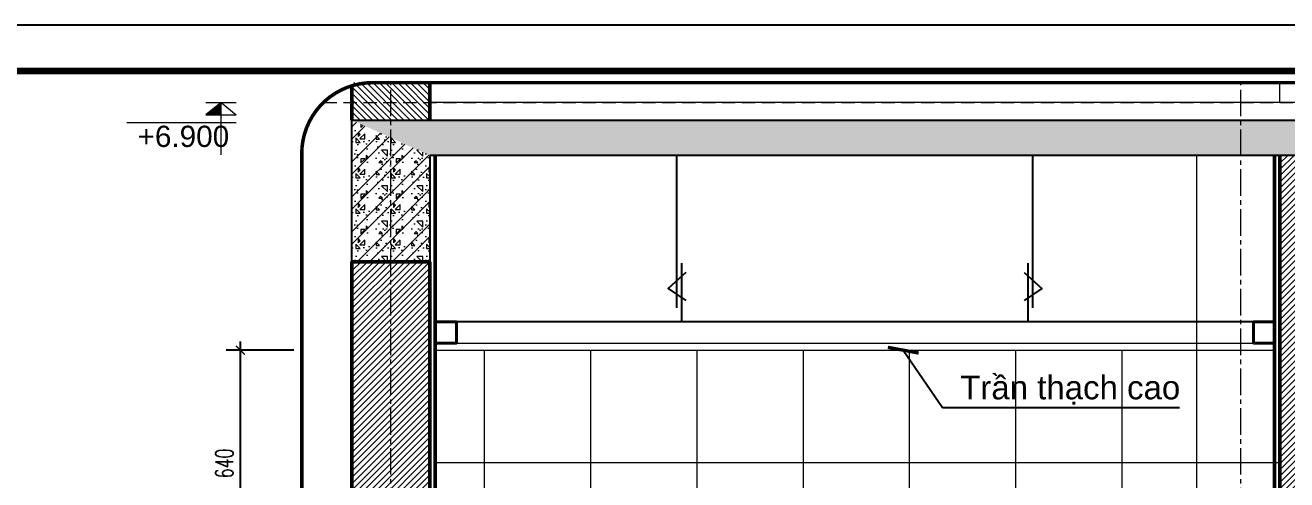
# Model space of a CAD drawing. Header units: millimetres. Extents: x -229618 to 2906, y -178063 to 96806.
# Drawn here: x -121783 to -118221, y -50285 to -49001 of the extents above; entities that cross this region are included whole.
import ezdxf
from ezdxf.enums import TextEntityAlignment as Align

# ---------------------------------------------------------------- set-up
doc = ezdxf.new("R2010")
doc.units = ezdxf.units.MM
doc.header["$LTSCALE"] = 200
doc.header["$MEASUREMENT"] = 0
doc.set_wipeout_variables(frame=1)
doc.header["$PDMODE"] = 3
doc.header["$PDSIZE"] = 50
doc.linetypes.add('CENTER2', pattern=[1.125, 0.75, -0.125, 0.125, -0.125])
doc.linetypes.add('DASHED2', pattern=[0.375, 0.25, -0.125])
doc.layers.get('0').update_dxf_attribs({"color": 95, "linetype": 'CONTINUOUS'})
doc.layers.get('DEFPOINTS').update_dxf_attribs({"linetype": 'CONTINUOUS'})
for name, color, linetype, lineweight in [('A-Wall', 1, 'CONTINUOUS', 50), ('cat', 1, 'CONTINUOUS', 40), ('hatch', 250, 'CONTINUOUS', 5), ('khuat', 8, 'DASHED2', 15), ('thay', 7, 'CONTINUOUS', 18), ('tim', 18, 'CENTER2', 9)]:
    doc.layers.add(name, color=color, linetype=linetype, lineweight=lineweight)
for name, color, linetype in [('DIM', 251, 'CONTINUOUS'), ('KHUNGTEN', 7, 'CONTINUOUS'), ('Net manh', 251, 'CONTINUOUS'), ('TEXT', 33, 'CONTINUOUS'), ('TUONG', 30, 'CONTINUOUS')]:
    doc.layers.add(name, color=color, linetype=linetype)
doc.layers.add('in', color=203, linetype='CONTINUOUS', lineweight=5, plot=False)
doc.styles.add('Arial iso', font='vnarial_0.ttf')
doc.styles.add('Arial N  iso', font='vnarialn_0.ttf')
doc.styles.add('Scale', font='vnsimli.shx', dxfattribs={"width": 0.65, "bigfont": 'bigfont.shx'})
doc.dimstyles.new('Scale', dxfattribs={"dimscale": 75, "dimtxt": 2, "dimasz": 1, "dimexe": 1.6, "dimexo": 0, "dimgap": 0.8, "dimtad": 1, "dimdec": 0, "dimzin": 0, "dimdsep": 46, "dimtxsty": 'Scale', "dimblk": 'ARCHTICK', "dimcen": 0.1, "dimdle": 1, "dimclrd": 256, "dimclre": 256, "dimclrt": 3, "dimadec": 0, "dimazin": 0, "dimtfac": 1, "dimtdec": 0, "dimtix": 1, "dimtmove": 2, "dimatfit": 3, "dimldrblk": 'ARCHTICK', "dimfxl": 0, "dimtolj": 1, "dimtzin": 0, "dimarcsym": 0})
pattern_1 = [(0, (83.29, 12.83), (0, 100), [0, -100]), (0, (12.65, 56.06), (0, 100), [0, -100]), (0, (15.78, 38.46), (0, 100), [0, -100]), (0, (51, 46.67), (0, 100), [0, -100]), (0, (32.02, 75.43), (0, 100), [0, -100]), (0, (26.93, 62.72), (0, 100), [0, -100]), (0, (35.94, 84.04), (0, 100), [0, -100]), (0, (22.04, 92.45), (0, 100), [0, -100]), (0, (41.22, 70.54), (0, 100), [0, -100]), (0, (9.13, 70.93), (0, 100), [0, -100]), (0, (73.12, 71.32), (0, 100), [0, -100]), (0, (87.6, 74.06), (0, 100), [0, -100]), (0, (80.16, 63.89), (0, 100), [0, -100]), (0, (82.32, 50.2), (0, 100), [0, -100]), (0, (56.29, 62.13), (0, 100), [0, -100]), (0, (55.51, 34.55), (0, 100), [0, -100]), (0, (55.51, 25.94), (0, 100), [0, -100]), (0, (8.15, 23.98), (0, 100), [0, -100]), (0, (47.68, 35.72), (0, 100), [0, -100]), (0, (48.07, 2.46), (0, 100), [0, -100]), (0, (37.31, 23.79), (0, 100), [0, -100]), (0, (38.09, 14), (0, 100), [0, -100]), (0, (25.17, 6.77), (0, 100), [0, -100]), (0, (31.83, 20.07), (0, 100), [0, -100]), (0, (27.13, 24.18), (0, 100), [0, -100]), (45, (79.99, 21.105), (0, 100.00003), [8, -133.4214]), (135, (85.65, 26.76), (-100.00003, 0), [8, -133.4214]), (270, (79.99, 32.42), (100, -2e-14), [11.3137, -88.6863]), (180, (76.52, 22.38), (-1e-14, -100), [12, -88]), (270, (64.52, 22.38), (100, -2e-14), [12, -88]), (45, (64.52, 10.38), (0, 100.00003), [16.9706, -124.4508]), (90, (39.51, 29.29), (-100, 6e-15), [16.8, -83.2]), (180, (39.51, 46.09), (-1e-14, -100), [16.8, -83.2]), (315, (22.714, 46.095), (100.00003, -2e-14), [23.7588, -117.6626]), (135, (25.28, 11.31), (-100.00003, 0), [7, -134.4214]), (225, (20.33, 16.26), (-1e-14, -100.00003), [7, -134.4214]), (0, (15.38, 11.31), (0, 100), [9.8995, -90.1005]), (0, (61.83, 78.92), (0, 100), [13.75, -86.25]), (90, (75.58, 78.92), (-100, 6e-15), [13.75, -86.25]), (225, (75.584, 92.67), (-1e-14, -100.00003), [19.4454, -121.9759]), (270, (50.27, 80.91), (100, -2e-14), [12.5, -87.5]), (0, (50.27, 68.41), (0, 100), [12.5, -87.5]), (135, (62.77, 68.41), (-100.00003, 0), [17.6777, -123.7437]), (45, (56.63, 84.76), (0, 100.00003), [8.5, -132.9214]), (135, (62.64, 90.77), (-100.00003, 0), [8.5, -132.9214]), (270, (56.63, 96.78), (100, -2e-14), [12.0208, -87.9792]), (135, (17.366, 77.56), (-100.00003, 0), [14.1421, -127.2792]), (0, (7.37, 77.56), (0, 100), [10, -90]), (270, (7.37, 87.56), (100, -2e-14), [10, -90]), (45, (0, 0), (-49.497475, 49.497475), []), (45, (35, 0), (-49.497475, 49.497475), [])]
pattern_2 = [(45, (-285883.295, -7199.217), (-8.8388348, 8.8388348), [])]

# ---------------------------------------------------------------- blocks, each defined once
blk = doc.blocks.new('A$C0DF06DEF')
blk.add_line((25.7, 40), (25.7, 150.8))
blk.add_lwpolyline([(33.2, 133), (0, 102.8), (33.2, 80.4)])
blk.add_wipeout([(45.7, 0), (5.7, 0), (5.7, 40), (45.7, 40)]).dxf.layer = 'cat'
blk = doc.blocks.new('_ArchTick')
at = {"color": 0, "linetype": 'ByBlock', "const_width": 0.15}
blk.add_lwpolyline([(-0.5, -0.5), (0.5, 0.5)], dxfattribs=at)
blk = doc.blocks.new('*D1042')
at = {"layer": 'DEFPOINTS', "color": 0}
for p in [(-121175.4, -49918.5), (-121024.2, -49918.5), (-121024.2, -50558.5)]:
    blk.add_point(p, dxfattribs=at)
at = {"layer": 'DIM', "lineweight": -2}
for p, q in [((-121175.4, -50583.5), (-121175.4, -49893.5)), ((-121024.2, -49918.5), (-121215.4, -49918.5)), ((-121024.2, -50558.5), (-121215.4, -50558.5))]:
    blk.add_line(p, q, dxfattribs=at)
at = {"layer": 'DIM', "lineweight": -2, "xscale": 25, "yscale": 25, "zscale": 25}
for p, rotation in [((-121175.4, -49918.5), 90), ((-121175.4, -50558.5), 270)]:
    blk.add_blockref('_ArchTick', p, dxfattribs=dict(at, rotation=rotation))
at = {"layer": 'DIM', "color": 3, "insert": (-121220.4, -50238.5), "char_height": 50, "attachment_point": 5, "rotation": 90, "style": 'Scale'}
blk.add_mtext('\\A1;640', dxfattribs=at)
blk = doc.blocks.new('KhungA3')
at = {"layer": 'DEFPOINTS', "color": 8}
blk.add_lwpolyline([(-3.74, 3.81), (416.31, 3.81), (416.31, 300.81), (-3.74, 300.81)], close=True, dxfattribs=at)
at = {"layer": 'KHUNGTEN', "color": 4, "const_width": 0.724}
blk.add_lwpolyline([(7.54, 8.99), (411.13, 8.99), (411.13, 295.64), (7.54, 295.64)], close=True, dxfattribs=at)
blk = doc.blocks.new('cao do')
at = {"layer": 'thay'}
for p, q in [((0, 445), (0, 0)), ((798, 170), (-128, 170)), ((0, 0), (-128, 106)), ((128, 106), (-128, 106)), ((0, 0), (128, 106))]:
    blk.add_line(p, q, dxfattribs=at)
at = {"layer": 'thay', "ltscale": 600}
blk.add_line((128, 0), (-128, 0), dxfattribs=at)
at = {"layer": 'thay', "color": 150, "ltscale": 600}
blk.add_solid([(0, 0), (0, 106), (128, 106)], dxfattribs=at)
at = {"layer": 'TEXT', "style": 'Arial N  iso'}
blk.add_attdef('%%P0.000', text='', height=200, dxfattribs=at).set_placement((70, 290), align=Align.MIDDLE_LEFT)

msp = doc.modelspace()

# ---------------------------------------------------------------- hatches: boundary and pattern name
at = {"layer": 'hatch', "linetype": 'Continuous'}
h = msp.add_hatch(dxfattribs=at)
h.set_pattern_fill('ANSI31', color=256, scale=100, style=0)
h.set_pattern_definition([(135, (-371905.906, 128685.06), (8.83883476, 8.83883476), [])])
h.paths.add_polyline_path([(-120860.7, -49162.8), (-120640.7, -49162.8), (-120640.7, -49268.5), (-120860.7, -49268.5)])
h = msp.add_hatch(dxfattribs=at)
h.set_pattern_fill('BT', color=256, scale=100, style=0)
h.set_pattern_definition(pattern_1)
h.paths.add_polyline_path([(-117946, -49268.5), (-117946, -49368.5), (-120640.7, -49368.5), (-120860.7, -49268.5)])
h = msp.add_hatch(dxfattribs=at)
h.set_pattern_fill('BT', color=256, scale=100, style=0)
h.set_pattern_definition(pattern_1)
h.paths.add_polyline_path([(-120860.7, -49268.5), (-120640.7, -49368.5), (-120640.7, -49668.5), (-120860.7, -49668.5)], flags=0)
h = msp.add_hatch(dxfattribs=at)
h.set_pattern_fill('ANSI31', color=256, scale=100, style=0)
h.set_pattern_definition(pattern_2)
h.paths.add_polyline_path([(-118240.7, -52518.5), (-118130.7, -52518.5), (-118130.7, -52568.5), (-118240.7, -52568.5)])
h.paths.add_polyline_path([(-118240.7, -49368.5), (-118130.7, -49368.5), (-118130.7, -52518.5), (-118240.7, -52518.5)])
h = msp.add_hatch(dxfattribs=at)
h.set_pattern_fill('ANSI31', color=256, scale=100, style=0)
h.set_pattern_definition(pattern_2)
h.paths.add_polyline_path([(-120640.7, -52568.5), (-120860.7, -52568.5), (-120860.7, -49668.5), (-120640.7, -49668.5)], flags=0)
h = msp.add_hatch(dxfattribs=at)
h.set_pattern_fill('_USER', color=256, scale=400, style=0, pattern_type=0)
h.set_pattern_definition([(180, (19668.67, -171036.37), (0, 400), [])])
h.paths.add_polyline_path([(-118475.7, -50318.5), (-118475.7, -49918.5), (-118240.7, -49918.5), (-118240.7, -50118.5), (-118240.7, -50318.5), (-118240.7, -51618.5), (-118286.1, -51618.5), (-118286.1, -51608.4), (-118267.3, -51605.5), (-118268.3, -51600.5), (-118297.6, -51602.4), (-118300, -51550.1), (-118446.3, -51553.1), (-118449, -51555.9), (-118447, -51560.2), (-118443.5, -51560), (-118375.2, -51561), (-118364.4, -51565.6), (-118359.6, -51576.3), (-118359.4, -51582.3), (-118361.2, -51588), (-118365.9, -51591.8), (-118371.8, -51592.2), (-118435.6, -51586.5), (-118452.8, -51585.1), (-118459.6, -51588.9), (-118463.8, -51595.5), (-118466.3, -51600.5), (-118461.9, -51601.8), (-118462.4, -51606.5), (-118441.6, -51613.4), (-118437.1, -51609), (-118393.4, -51621.6), (-118475.7, -51626)])
h.paths.add_polyline_path([(-118426.5, -52158), (-118426.5, -52152.3), (-118446.8, -52152.3), (-118446.8, -52158)], flags=16)
h.paths.add_polyline_path([(-118474.2, -52008.9), (-118470.5, -52008.9), (-118470.5, -51998.8), (-118473.9, -51998.8), (-118472.4, -51931.8), (-118465.8, -51926.7), (-118431, -51926.7), (-118431, -51924.2), (-118424.2, -51924.2), (-118424.2, -51920.8), (-118333.8, -51920.8), (-118333.8, -51926.5), (-118337.2, -51926.5), (-118337.2, -51937.1), (-118339.5, -51937.1), (-118339.5, -51943.6), (-118341.6, -51949.7), (-118347.2, -51953.1), (-118353, -51953.1), (-118353, -51955.8), (-118356.4, -51955.8), (-118356.4, -51960.4), (-118364.3, -51960.4), (-118364.3, -51949.6), (-118369.3, -51949.6), (-118371.7, -51965), (-118369.2, -51980.5), (-118364.3, -51980.5), (-118364.3, -51970.5), (-118356.4, -51970.5), (-118356.4, -51975), (-118350.8, -51975), (-118350.8, -51977.4), (-118328.7, -51979.5), (-118304.2, -51976.2), (-118296.5, -51976.2), (-118296.5, -51973.9), (-118253.6, -51973.9), (-118253.6, -51982.4), (-118240.7, -51982.4), (-118240.7, -52001), (-118252.5, -52001), (-118252.5, -52006.4), (-118331.5, -52006.4), (-118364.6, -52015.2), (-118388.8, -52039.5), (-118397.6, -52072.2), (-118403.9, -52072.2), (-118403.9, -52082.3), (-118397.7, -52082.3), (-118397.7, -52083.3), (-118409.3, -52104.2), (-118430.8, -52114.6), (-118454.5, -52110.8), (-118471.6, -52094.2), (-118475.7, -52073.3)])
h.paths.add_polyline_path([(-118466.6, -51875.6), (-118456.4, -51875.6), (-118456.4, -51866.7), (-118447.5, -51866.7), (-118447.5, -51854.8), (-118446.5, -51854.8), (-118442.6, -51839.2), (-118441.4, -51836.1), (-118438.6, -51834.3), (-118398, -51813.6), (-118367.7, -51779.6), (-118320.3, -51783.3), (-118320.3, -51828.7), (-118320.3, -51829.4), (-118320.4, -51830), (-118334.2, -51915.2), (-118424.2, -51915.2), (-118424.2, -51910.7), (-118432.1, -51910.7), (-118432.1, -51907.7), (-118464.9, -51907.7), (-118470.7, -51904.2), (-118472.8, -51897.8), (-118472.8, -51892.9), (-118466.6, -51892.9)])
h.paths.add_polyline_path([(-118303.1, -51784.7), (-118240.7, -51789.5), (-118240.7, -51948.1), (-118253.6, -51948.1), (-118253.6, -51955.8), (-118296.5, -51955.8), (-118296.5, -51953.6), (-118306.7, -51953.6), (-118306.7, -51953.1), (-118310.2, -51953.1), (-118315.9, -51949.7), (-118318, -51943.6), (-118318, -51937.1), (-118321.4, -51937.1), (-118321.4, -51926.5), (-118324.8, -51926.5), (-118324.8, -51920.8), (-118307.8, -51920.8), (-118307.8, -51926.5), (-118303.1, -51926.5), (-118303.1, -51920.8), (-118296.5, -51920.8), (-118296.5, -51915.2), (-118303.1, -51915.2)])
edge = h.paths.add_edge_path()
edge.add_line((-119625.7, -52018.5), (-119625.7, -49918.5))
edge.add_line((-119625.7, -49918.5), (-118475.7, -49918.5))
edge.add_line((-118475.7, -49918.5), (-118475.7, -50318.5))
edge.add_line((-118475.7, -50318.5), (-119210.7, -50318.5))
edge.add_line((-119210.7, -50318.5), (-119210.7, -52518.5))
edge.add_line((-119210.7, -52518.5), (-119625.4, -52518.5))
edge.add_line((-119625.4, -52518.5), (-119625.4, -52038.5))
edge.add_line((-119625.4, -52038.5), (-119615.4, -52038.5))
edge.add_arc((-119615.4, -52028.5), 10, 270, 450)
edge.add_line((-119615.4, -52018.5), (-119625.7, -52018.5))
h.paths.add_polyline_path([(-118255.7, -52039.5), (-118255.7, -52518.5), (-118475.7, -52518.5), (-118475.7, -52136.5), (-118466.3, -52144.6), (-118421.1, -52148.5), (-118382.2, -52125.1), (-118364.1, -52082.3), (-118357.5, -52082.3), (-118357.5, -52072.2), (-118364.4, -52072.2), (-118360.1, -52056), (-118348, -52043.9), (-118331.5, -52039.5)])
h.paths.add_polyline_path([(-119625.7, -50558.5), (-120625.7, -50558.5), (-120625.7, -49918.5), (-119625.7, -49918.5)])
h = msp.add_hatch(dxfattribs=at)
h.set_pattern_fill('_USER', color=256, scale=300, angle=90, style=0, pattern_type=0)
h.set_pattern_definition([(90, (18713.67, -171036.37), (300, 2e-14), [])])
h.paths.add_polyline_path([(-119625.4, -52518.5), (-118475.7, -52518.5), (-118475.7, -52538.5), (-119625.4, -52538.5)])
h.paths.add_polyline_path([(-118426.5, -52158), (-118426.5, -52152.3), (-118446.8, -52152.3), (-118446.8, -52158)], flags=17)
h.paths.add_polyline_path([(-118474.2, -52008.9), (-118470.5, -52008.9), (-118470.5, -51998.8), (-118473.9, -51998.8), (-118472.4, -51931.8), (-118465.8, -51926.7), (-118431, -51926.7), (-118431, -51924.2), (-118424.2, -51924.2), (-118424.2, -51920.8), (-118333.8, -51920.8), (-118333.8, -51926.5), (-118337.2, -51926.5), (-118337.2, -51937.1), (-118339.5, -51937.1), (-118339.5, -51943.6), (-118341.6, -51949.7), (-118347.2, -51953.1), (-118353, -51953.1), (-118353, -51955.8), (-118356.4, -51955.8), (-118356.4, -51960.4), (-118364.3, -51960.4), (-118364.3, -51949.6), (-118369.3, -51949.6), (-118371.7, -51965), (-118369.2, -51980.5), (-118364.3, -51980.5), (-118364.3, -51970.5), (-118356.4, -51970.5), (-118356.4, -51975), (-118350.8, -51975), (-118350.8, -51977.4), (-118328.7, -51979.5), (-118304.2, -51976.2), (-118296.5, -51976.2), (-118296.5, -51973.9), (-118253.6, -51973.9), (-118253.6, -51982.4), (-118240.7, -51982.4), (-118240.7, -52001), (-118252.5, -52001), (-118252.5, -52006.4), (-118331.5, -52006.4), (-118364.6, -52015.2), (-118388.8, -52039.5), (-118397.6, -52072.2), (-118403.9, -52072.2), (-118403.9, -52082.3), (-118397.7, -52082.3), (-118397.7, -52083.3), (-118409.3, -52104.2), (-118430.8, -52114.6), (-118454.5, -52110.8), (-118471.6, -52094.2), (-118475.7, -52073.3)])
h.paths.add_polyline_path([(-118466.6, -51875.6), (-118456.4, -51875.6), (-118456.4, -51866.7), (-118447.5, -51866.7), (-118447.5, -51854.8), (-118446.5, -51854.8), (-118442.6, -51839.2), (-118441.4, -51836.1), (-118438.6, -51834.3), (-118398, -51813.6), (-118367.7, -51779.6), (-118320.3, -51783.3), (-118320.3, -51828.7), (-118320.3, -51829.4), (-118320.4, -51830), (-118334.2, -51915.2), (-118424.2, -51915.2), (-118424.2, -51910.7), (-118432.1, -51910.7), (-118432.1, -51907.7), (-118464.9, -51907.7), (-118470.7, -51904.2), (-118472.8, -51897.8), (-118472.8, -51892.9), (-118466.6, -51892.9)])
h.paths.add_polyline_path([(-118303.1, -51784.7), (-118240.7, -51789.5), (-118240.7, -51948.1), (-118253.6, -51948.1), (-118253.6, -51955.8), (-118296.5, -51955.8), (-118296.5, -51953.6), (-118306.7, -51953.6), (-118306.7, -51953.1), (-118310.2, -51953.1), (-118315.9, -51949.7), (-118318, -51943.6), (-118318, -51937.1), (-118321.4, -51937.1), (-118321.4, -51926.5), (-118324.8, -51926.5), (-118324.8, -51920.8), (-118307.8, -51920.8), (-118307.8, -51926.5), (-118303.1, -51926.5), (-118303.1, -51920.8), (-118296.5, -51920.8), (-118296.5, -51915.2), (-118303.1, -51915.2)])
edge = h.paths.add_edge_path()
edge.add_line((-119625.7, -52018.5), (-119625.7, -49918.5))
edge.add_line((-119625.7, -49918.5), (-118475.7, -49918.5))
edge.add_line((-118475.7, -49918.5), (-118475.7, -50318.5))
edge.add_line((-118475.7, -50318.5), (-119210.7, -50318.5))
edge.add_line((-119210.7, -50318.5), (-119210.7, -52518.5))
edge.add_line((-119210.7, -52518.5), (-119625.4, -52518.5))
edge.add_line((-119625.4, -52518.5), (-119625.4, -52038.5))
edge.add_line((-119625.4, -52038.5), (-119615.4, -52038.5))
edge.add_arc((-119615.4, -52028.5), 10, 270, 450)
edge.add_line((-119615.4, -52018.5), (-119625.7, -52018.5))
h.paths.add_polyline_path([(-119625.7, -50558.5), (-120625.7, -50558.5), (-120625.7, -49918.5), (-119625.7, -49918.5)])

# ---------------------------------------------------------------- linework, layer by layer
at = {"layer": 'A-Wall', "linetype": 'Continuous', "lineweight": 50}
for p, q in [((-120860.7, -49268.5), (-120860.7, -49171.5)), ((-120640.7, -49162.8), (-120640.7, -49268.5)), ((-118240.7, -52568.5), (-118240.7, -49368.5)), ((-120860.7, -52568.5), (-120860.7, -49668.5)), ((-120860.7, -49668.5), (-120640.7, -49668.5)), ((-120640.7, -49668.5), (-120640.7, -52568.5))]:
    msp.add_line(p, q, dxfattribs=at)
at = {"layer": 'cat'}
for points in [[(-120625.7, -49838.5), (-120565.7, -49838.5), (-120565.7, -49898.5), (-120625.7, -49898.5)], [(-118315.7, -49838.5), (-118255.7, -49838.5), (-118255.7, -49898.5), (-118315.7, -49898.5)]]:
    msp.add_lwpolyline(points, close=True, dxfattribs=at)
at = {"layer": 'hatch', "color": 251, "linetype": 'DASHED2', "ltscale": 0.75}
msp.add_line((-120940.7, -49218.5), (-117946, -49218.5), dxfattribs=at)
at = {"layer": 'hatch', "linetype": 'Continuous', "lineweight": 50}
for p, q in [((-120625.7, -49368.5), (-120625.7, -52568.5)), ((-118255.7, -52568.5), (-118255.7, -49368.5))]:
    msp.add_line(p, q, dxfattribs=at)
at = {"layer": 'Net manh'}
for p, q in [((-119943.4, -49799), (-119943.4, -49368.5)), ((-118937.9, -49799), (-118937.9, -49368.5))]:
    msp.add_line(p, q, dxfattribs=at)
at = {"layer": 'thay', "linetype": 'Continuous'}
for p, q in [((-118240.7, -49218.5), (-118240.7, -49162.8)), ((-117946, -49218.5), (-120640.7, -49218.5)), ((-120625.7, -49918.5), (-118255.7, -49918.5))]:
    msp.add_line(p, q, dxfattribs=at)
at = {"layer": 'thay'}
msp.add_line((-118475.7, -51626), (-118475.7, -49368.5), dxfattribs=at)
at = {"layer": 'tim', "ltscale": 0.5}
for p, q in [((-120750.7, -52745.1), (-120750.7, -49162.8)), ((-118350.7, -52745.1), (-118350.7, -49162.8))]:
    msp.add_line(p, q, dxfattribs=at)
at = {"layer": 'TUONG', "color": 2, "linetype": 'Continuous', "lineweight": -3}
for p, q in [((-120860.7, -49668.5), (-120860.7, -49268.5)), ((-120860.7, -49268.5), (-117946, -49268.5)), ((-120640.7, -49368.5), (-120640.7, -49668.5)), ((-117946, -49368.5), (-120640.7, -49368.5)), ((-120640.7, -49668.5), (-120860.7, -49668.5))]:
    msp.add_line(p, q, dxfattribs=at)

# ---------------------------------------------------------------- block references
at = {"layer": 'DIM', "linetype": 'Continuous'}
ref = msp.add_blockref('cao do', (-121230, -49218.5), dxfattribs=dict(at, xscale=0.3333333333139308, yscale=0.3333333333139308, zscale=0.3333333333333333, rotation=180))
ref.add_attrib('%%P0.000', '+6.900', dxfattribs={"layer": 'TEXT', "height": 60, "style": 'Arial N  iso'}).set_placement((-121465.7, -49314.4), align=Align.MIDDLE_LEFT)

# ---------------------------------------------------------------- texts
at = {"layer": 'TEXT', "style": 'Arial iso'}
msp.add_text('TrÇn th¹ch cao', height=66.667, dxfattribs=at).set_placement((-119143.3, -50057.3))

# ---------------------------------------------------------------- dimensions: what is measured, and where the dimension line sits
at = {"layer": 'DIM'}
dim = msp.add_linear_dim(base=(-121175.4, -49918.5), p1=(-121024.2, -50558.5), p2=(-121024.2, -49918.5), angle=90, dimstyle='Scale', override={"dimscale": 25}, dxfattribs=at)
dim.commit()
dim.dimension.update_dxf_attribs({"geometry": '*D1042', "text_midpoint": (-121220.4, -50238.5)})

# ---------------------------------------------------------------- leaders
msp.add_leader([(-119304, -49918.5), (-119193.4, -50080.1), (-118524.7, -50080.1)], dimstyle='Scale', override={"dimscale": 25, "dimasz": 2.5, "dimfxl": 90}, dxfattribs=at)

# ---------------------------------------------------------------- next in the draw order: block references
at = {"layer": 'Net manh', "yscale": 1.5, "zscale": 1.5}
for p, xscale in [((-119968.1, -49898.5), 1.5), ((-118913.2, -49898.5), -1.5)]:
    msp.add_blockref('A$C0DF06DEF', p, dxfattribs=dict(at, xscale=xscale))

# ---------------------------------------------------------------- next in the draw order: linework, layer by layer
at = {"layer": 'in'}
msp.add_lwpolyline([(-126426.6, -49000.5), (-115925.5, -49000.5), (-115925.5, -56425.5), (-126426.6, -56425.5)], close=True, dxfattribs=at)
at = {"layer": 'khuat', "color": 5, "const_width": 10}
msp.add_lwpolyline([(-121002.2, -49362.8), (-121002.2, -52745.1), (-118146, -52745.1, 0.414214), (-117946, -52545.1), (-117946, -49162.8), (-120802.2, -49162.8, 0.414214)], format="xyb", close=True, dxfattribs=at)
at = {"layer": 'Net manh'}
msp.add_line((-118255.7, -49838.5), (-120625.7, -49838.5), dxfattribs=at)
at = {"layer": 'thay', "linetype": 'Continuous'}
msp.add_line((-120625.7, -49898.5), (-118255.7, -49898.5), dxfattribs=at)

# ---------------------------------------------------------------- next in the draw order: block references
at = {"layer": 'thay', "xscale": 25, "yscale": 25, "zscale": 25.00000000000003}
msp.add_blockref('KhungA3', (-126333.1, -56520.9), dxfattribs=at)

doc.saveas('drawing.dxf')
